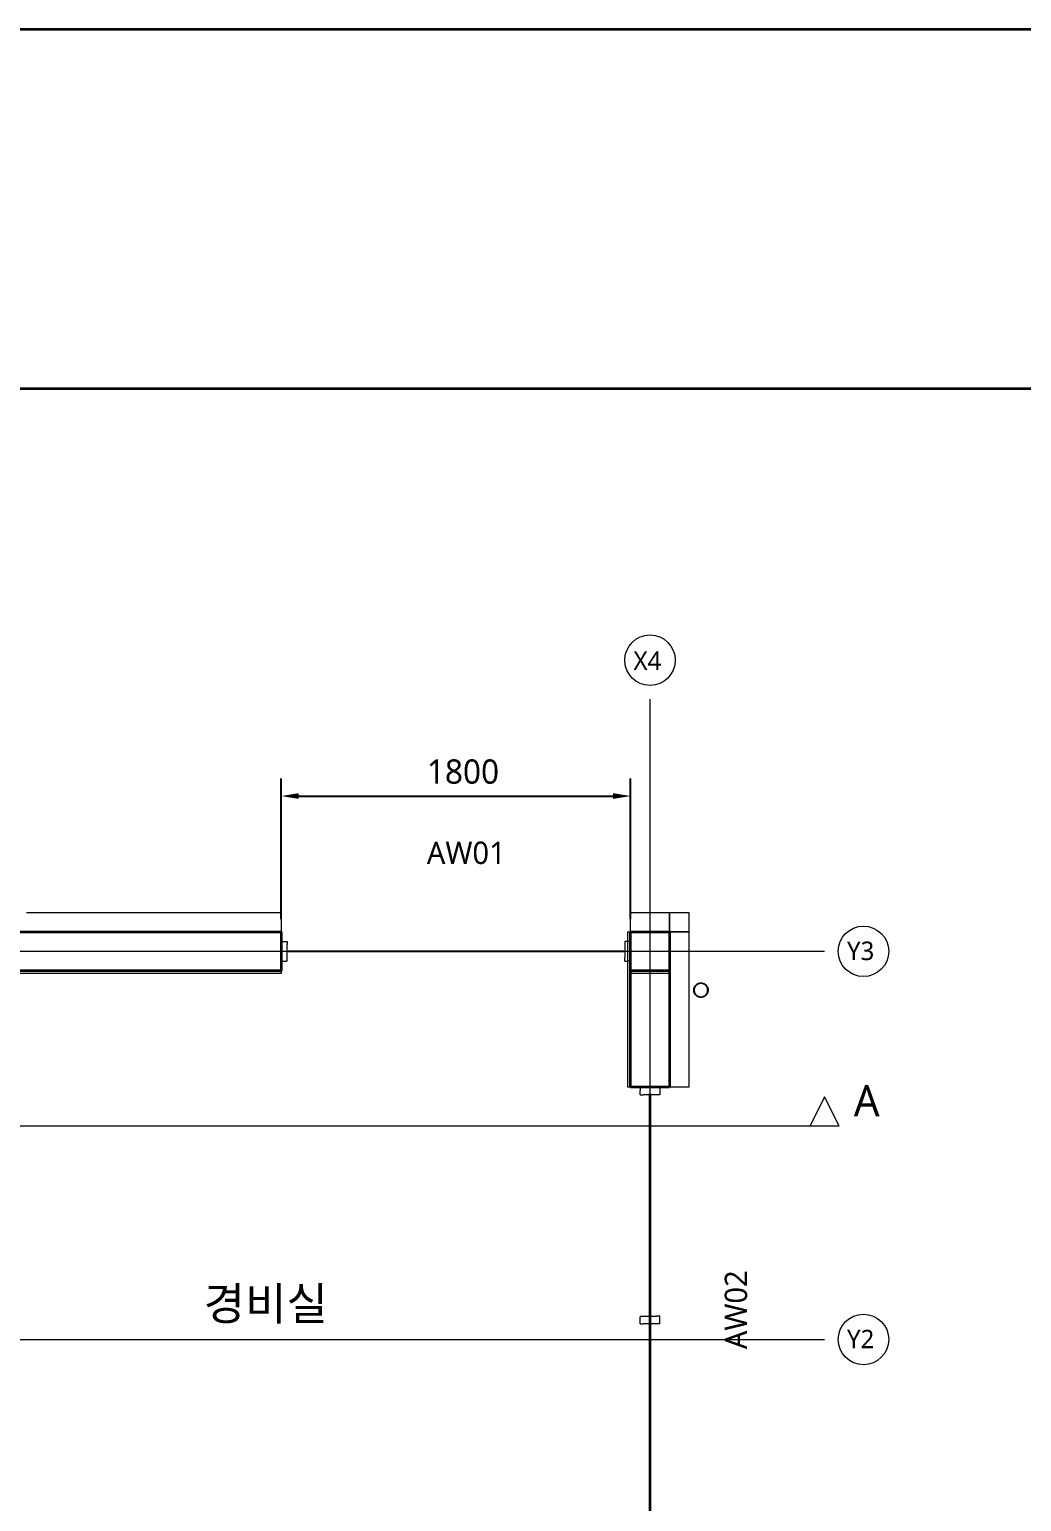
# Model space of a CAD drawing. Header units: millimetres. Extents: x 500 to 20500, y 500 to 14350.
# Drawn here: x 7702 to 12815, y 6765 to 14350 of the extents above; entities that cross this region are included whole.
import ezdxf

# ---------------------------------------------------------------- set-up
doc = ezdxf.new("R2010")
doc.units = ezdxf.units.MM
for name, color, linetype, lineweight in [('A-FINISH', 8, 'Continuous', 13), ('A-FRAME', 4, 'Continuous', 18), ('A-WALL', 7, 'Continuous', 35), ('BORDER', 7, 'Continuous', 35), ('DIM', 8, 'Continuous', 13), ('GRID', 8, 'Continuous', 13), ('TEXT', 7, 'Continuous', 18)]:
    doc.layers.add(name, color=color, linetype=linetype, lineweight=lineweight)
doc.styles.add('KOREAN', font='malgun.ttf')
doc.dimstyles.get("Standard").update_dxf_attribs({"dimtxt": 2.5, "dimasz": 2.5, "dimexe": 1.25, "dimexo": 0.625, "dimtad": 1, "dimcen": 2.5, "dimazin": 3, "dimtfac": 1, "dimtmove": 0, "dimatfit": 3})

# ---------------------------------------------------------------- blocks, each defined once
blk = doc.blocks.new('_CLOSEDFILLED')
at = {"color": 0, "linetype": 'BYBLOCK'}
blk.add_solid([(-1, 0.164), (0, 0), (-1, -0.164)], dxfattribs=at)
blk = doc.blocks.new('*D9')
at = {"color": 8}
for p, q in [((9000, 9765), (9000, 10490)), ((10800, 9765), (10800, 10490)), ((9090, 10400), (10710, 10400))]:
    blk.add_line(p, q, dxfattribs=at)
at = {"layer": 'Defpoints'}
for p in [(9000, 10400), (9000, 9700), (10800, 9700)]:
    blk.add_point(p, dxfattribs=at)
at = {"layer": 'DIM', "color": 8, "xscale": 90, "yscale": 90, "rotation": 180}
blk.add_blockref('_CLOSEDFILLED', (9000, 10400), dxfattribs=at)
at = {"layer": 'DIM', "color": 8, "xscale": 90, "yscale": 90}
blk.add_blockref('_CLOSEDFILLED', (10800, 10400), dxfattribs=at)
at = {"layer": 'DIM', "style": 'KOREAN'}
blk.add_text('1800', height=125, dxfattribs=at).set_placement((9750, 10463.75))

msp = doc.modelspace()

# ---------------------------------------------------------------- linework, layer by layer
at = {"layer": 'A-FINISH'}
for p, q in [((7686.364, 9800), (9000, 9800)), ((9000, 9800), (9000, 9751.515)), ((10800, 9800), (10896.97, 9800)), ((10800, 9748.485), (10800, 9800)), ((10896.97, 9800), (11000, 9800)), ((11000, 9800), (11000, 9751.515)), ((11000, 9800), (11048.485, 9800)), ((11000, 9748.485), (11000, 9800)), ((11048.485, 9800), (11100, 9800)), ((11100, 9800), (11100, 9751.515)), ((9000, 9751.515), (9000, 9700)), ((10800, 9700), (10800, 9748.485)), ((11000, 9751.515), (11000, 9700)), ((11000, 9700), (11000, 9748.485)), ((11100, 9751.515), (11100, 9700)), ((7763.636, 9700), (6450, 9700)), ((9000, 9700), (7763.636, 9700)), ((10785, 9700), (10792.263, 9700)), ((10785, 9287.354), (10785, 9700)), ((10792.263, 9700), (10800, 9700)), ((10903.03, 9700), (10800, 9700)), ((10800, 9700), (10800, 9312.646)), ((11000, 9700), (10903.03, 9700)), ((11000, 9700), (11048.485, 9700)), ((11000, 9287.879), (11000, 9700)), ((11051.515, 9700), (11000, 9700)), ((11048.485, 9700), (11100, 9700)), ((11100, 9700), (11051.515, 9700)), ((11100, 9700), (11100, 9312.121)), ((7765.308, 9485), (6450, 9485)), ((7684.692, 9500), (9000, 9500)), ((9000, 9485), (7765.308, 9485)), ((9000, 9500), (9000, 9492.737)), ((9000, 9492.737), (9000, 9485)), ((10800, 9500), (10896.839, 9500)), ((10800, 9492.263), (10800, 9500)), ((10800, 9485), (10800, 9492.263)), ((10903.161, 9485), (10800, 9485)), ((10896.839, 9500), (11000, 9500)), ((11000, 9485), (10903.161, 9485)), ((11000, 9500), (11000, 9492.737)), ((11000, 9492.737), (11000, 9485)), ((11125.321, 9404.895), (11125.785, 9407.227)), ((11125.785, 9407.227), (11126.278, 9409.706)), ((11126.278, 9409.706), (11127.042, 9411.958)), ((11127.042, 9411.958), (11127.854, 9414.351)), ((11127.854, 9414.351), (11128.906, 9416.484)), ((11128.749, 9406.783), (11128.295, 9404.503)), ((11129.176, 9408.929), (11128.749, 9406.783)), ((11128.906, 9416.484), (11130.024, 9418.75)), ((11129.923, 9411.131), (11129.176, 9408.929)), ((11130.626, 9413.202), (11129.923, 9411.131)), ((11130.024, 9418.75), (11131.345, 9420.728)), ((11131.655, 9415.288), (11130.626, 9413.202)), ((11131.345, 9420.728), (11132.749, 9422.829)), ((11132.623, 9417.25), (11131.655, 9415.288)), ((11133.914, 9419.183), (11132.623, 9417.25)), ((11132.749, 9422.829), (11134.317, 9424.617)), ((11135.13, 9421.002), (11133.914, 9419.183)), ((11134.317, 9424.617), (11135.983, 9426.516)), ((11136.663, 9422.75), (11135.13, 9421.002)), ((11135.983, 9426.516), (11137.771, 9428.085)), ((11138.105, 9424.395), (11136.663, 9422.75)), ((11137.771, 9428.085), (11139.671, 9429.751)), ((11139.853, 9425.928), (11138.105, 9424.395)), ((11139.671, 9429.751), (11141.649, 9431.072)), ((11141.497, 9427.371), (11139.853, 9425.928)), ((11143.431, 9428.662), (11141.497, 9427.371)), ((11141.649, 9431.072), (11143.75, 9432.476)), ((11145.25, 9429.878), (11143.431, 9428.662)), ((11143.75, 9432.476), (11145.883, 9433.528)), ((11147.335, 9430.906), (11145.25, 9429.878)), ((11145.883, 9433.528), (11148.149, 9434.645)), ((11149.298, 9431.874), (11147.335, 9430.906)), ((11148.149, 9434.645), (11150.402, 9435.41)), ((11151.499, 9432.621), (11149.298, 9431.874)), ((11150.402, 9435.41), (11152.795, 9436.222)), ((11153.571, 9433.325), (11151.499, 9432.621)), ((11152.795, 9436.222), (11155.127, 9436.686)), ((11155.851, 9433.778), (11153.571, 9433.325)), ((11155.127, 9436.686), (11157.605, 9437.179)), ((11157.997, 9434.205), (11155.851, 9433.778)), ((11157.605, 9437.179), (11159.978, 9437.335)), ((11160.317, 9434.357), (11157.997, 9434.205)), ((11159.978, 9437.335), (11162.5, 9437.5)), ((11162.5, 9434.5), (11160.317, 9434.357)), ((11162.5, 9437.5), (11164.873, 9437.344)), ((11164.82, 9434.348), (11162.5, 9434.5)), ((11167.003, 9434.205), (11164.82, 9434.348)), ((11164.873, 9437.344), (11167.394, 9437.179)), ((11169.284, 9433.751), (11167.003, 9434.205)), ((11167.394, 9437.179), (11169.727, 9436.715)), ((11171.429, 9433.325), (11169.284, 9433.751)), ((11169.727, 9436.715), (11172.206, 9436.222)), ((11173.631, 9432.577), (11171.429, 9433.325)), ((11172.206, 9436.222), (11174.458, 9435.458)), ((11175.703, 9431.874), (11173.631, 9432.577)), ((11174.458, 9435.458), (11176.851, 9434.645)), ((11177.788, 9430.846), (11175.703, 9431.874)), ((11176.851, 9434.645), (11178.984, 9433.594)), ((11179.75, 9429.878), (11177.788, 9430.846)), ((11178.984, 9433.594), (11181.25, 9432.476)), ((11181.683, 9428.586), (11179.75, 9429.878)), ((11181.25, 9432.476), (11183.228, 9431.155)), ((11183.502, 9427.371), (11181.683, 9428.586)), ((11183.228, 9431.155), (11185.328, 9429.751)), ((11185.25, 9425.838), (11183.502, 9427.371)), ((11186.895, 9424.395), (11185.25, 9425.838)), ((11185.328, 9429.751), (11187.116, 9428.183)), ((11188.428, 9422.647), (11186.895, 9424.395)), ((11187.116, 9428.183), (11189.016, 9426.516)), ((11189.871, 9421.002), (11188.428, 9422.647)), ((11189.016, 9426.516), (11190.585, 9424.728)), ((11191.162, 9419.069), (11189.871, 9421.002)), ((11190.585, 9424.728), (11192.251, 9422.829)), ((11192.378, 9417.25), (11191.162, 9419.069)), ((11192.251, 9422.829), (11193.572, 9420.851)), ((11193.406, 9415.165), (11192.378, 9417.25)), ((11194.374, 9413.202), (11193.406, 9415.165)), ((11193.572, 9420.851), (11194.976, 9418.75)), ((11195.121, 9411.001), (11194.374, 9413.202)), ((11194.976, 9418.75), (11196.028, 9416.617)), ((11195.824, 9408.929), (11195.121, 9411.001)), ((11196.278, 9406.649), (11195.824, 9408.929)), ((11196.028, 9416.617), (11197.145, 9414.351)), ((11196.705, 9404.503), (11196.278, 9406.649)), ((11197.145, 9414.351), (11197.91, 9412.099)), ((11197.91, 9412.099), (11198.723, 9409.706)), ((11198.723, 9409.706), (11199.186, 9407.373)), ((11199.186, 9407.373), (11199.679, 9404.895)), ((11125, 9400), (11125.156, 9402.373)), ((11125.165, 9397.479), (11125, 9400)), ((11125.156, 9402.373), (11125.321, 9404.895)), ((11125.321, 9395.105), (11125.165, 9397.479)), ((11125.814, 9392.627), (11125.321, 9395.105)), ((11126.278, 9390.294), (11125.814, 9392.627)), ((11127.09, 9387.901), (11126.278, 9390.294)), ((11127.854, 9385.649), (11127.09, 9387.901)), ((11128.972, 9383.383), (11127.854, 9385.649)), ((11128.152, 9402.32), (11128, 9400)), ((11128, 9400), (11128.143, 9397.817)), ((11128.143, 9397.817), (11128.295, 9395.497)), ((11128.295, 9404.503), (11128.152, 9402.32)), ((11128.295, 9395.497), (11128.722, 9393.351)), ((11128.722, 9393.351), (11129.176, 9391.071)), ((11130.024, 9381.25), (11128.972, 9383.383)), ((11129.176, 9391.071), (11129.879, 9388.999)), ((11129.879, 9388.999), (11130.626, 9386.797)), ((11131.428, 9379.149), (11130.024, 9381.25)), ((11130.626, 9386.797), (11131.594, 9384.835)), ((11132.749, 9377.171), (11131.428, 9379.149)), ((11131.594, 9384.835), (11132.623, 9382.75)), ((11132.623, 9382.75), (11133.838, 9380.931)), ((11134.415, 9375.272), (11132.749, 9377.171)), ((11133.838, 9380.931), (11135.13, 9378.998)), ((11135.983, 9373.484), (11134.415, 9375.272)), ((11135.13, 9378.998), (11136.572, 9377.353)), ((11137.883, 9371.817), (11135.983, 9373.484)), ((11136.572, 9377.353), (11138.105, 9375.605)), ((11139.671, 9370.249), (11137.883, 9371.817)), ((11138.105, 9375.605), (11139.75, 9374.162)), ((11141.772, 9368.845), (11139.671, 9370.249)), ((11139.75, 9374.162), (11141.497, 9372.629)), ((11141.497, 9372.629), (11143.317, 9371.414)), ((11143.75, 9367.524), (11141.772, 9368.845)), ((11143.317, 9371.414), (11145.25, 9370.122)), ((11146.016, 9366.406), (11143.75, 9367.524)), ((11145.25, 9370.122), (11147.213, 9369.154)), ((11148.149, 9365.354), (11146.016, 9366.406)), ((11147.213, 9369.154), (11149.298, 9368.126)), ((11150.542, 9364.542), (11148.149, 9365.354)), ((11149.298, 9368.126), (11151.369, 9367.423)), ((11152.795, 9363.778), (11150.542, 9364.542)), ((11151.369, 9367.423), (11153.571, 9366.676)), ((11155.273, 9363.285), (11152.795, 9363.778)), ((11153.571, 9366.676), (11155.717, 9366.249)), ((11157.605, 9362.821), (11155.273, 9363.285)), ((11155.717, 9366.249), (11157.997, 9365.795)), ((11160.127, 9362.655), (11157.605, 9362.821)), ((11157.997, 9365.795), (11160.18, 9365.652)), ((11162.5, 9362.5), (11160.127, 9362.655)), ((11160.18, 9365.652), (11162.5, 9365.5)), ((11162.5, 9365.5), (11164.684, 9365.643)), ((11165.021, 9362.665), (11162.5, 9362.5)), ((11164.684, 9365.643), (11167.003, 9365.795)), ((11167.394, 9362.821), (11165.021, 9362.665)), ((11167.003, 9365.795), (11169.149, 9366.222)), ((11169.873, 9363.314), (11167.394, 9362.821)), ((11169.149, 9366.222), (11171.429, 9366.676)), ((11172.206, 9363.778), (11169.873, 9363.314)), ((11171.429, 9366.676), (11173.501, 9367.379)), ((11174.599, 9364.59), (11172.206, 9363.778)), ((11173.501, 9367.379), (11175.703, 9368.126)), ((11176.851, 9365.354), (11174.599, 9364.59)), ((11175.703, 9368.126), (11177.665, 9369.094)), ((11179.117, 9366.472), (11176.851, 9365.354)), ((11177.665, 9369.094), (11179.75, 9370.122)), ((11181.25, 9367.524), (11179.117, 9366.472)), ((11179.75, 9370.122), (11181.569, 9371.338)), ((11183.351, 9368.928), (11181.25, 9367.524)), ((11181.569, 9371.338), (11183.502, 9372.629)), ((11185.328, 9370.249), (11183.351, 9368.928)), ((11183.502, 9372.629), (11185.147, 9374.072)), ((11185.147, 9374.072), (11186.895, 9375.605)), ((11187.228, 9371.915), (11185.328, 9370.249)), ((11186.895, 9375.605), (11188.338, 9377.25)), ((11189.016, 9373.484), (11187.228, 9371.915)), ((11188.338, 9377.25), (11189.871, 9378.998)), ((11190.683, 9375.383), (11189.016, 9373.484)), ((11189.871, 9378.998), (11191.086, 9380.817)), ((11192.251, 9377.171), (11190.683, 9375.383)), ((11191.086, 9380.817), (11192.378, 9382.75)), ((11193.655, 9379.273), (11192.251, 9377.171)), ((11192.378, 9382.75), (11193.346, 9384.712)), ((11193.346, 9384.712), (11194.374, 9386.797)), ((11194.976, 9381.25), (11193.655, 9379.273)), ((11194.374, 9386.797), (11195.077, 9388.869)), ((11196.093, 9383.516), (11194.976, 9381.25)), ((11195.077, 9388.869), (11195.824, 9391.071)), ((11195.824, 9391.071), (11196.251, 9393.217)), ((11197.145, 9385.649), (11196.093, 9383.516)), ((11196.251, 9393.217), (11196.705, 9395.497)), ((11196.857, 9402.183), (11196.705, 9404.503)), ((11196.705, 9395.497), (11196.848, 9397.68)), ((11196.848, 9397.68), (11197, 9400)), ((11197, 9400), (11196.857, 9402.183)), ((11197.958, 9388.042), (11197.145, 9385.649)), ((11198.723, 9390.294), (11197.958, 9388.042)), ((11199.215, 9392.773), (11198.723, 9390.294)), ((11199.679, 9395.105), (11199.215, 9392.773)), ((11199.679, 9404.895), (11199.835, 9402.522)), ((11199.844, 9397.627), (11199.679, 9395.105)), ((11199.835, 9402.522), (11200, 9400)), ((11200, 9400), (11199.844, 9397.627)), ((10785, 8900), (10785, 9287.354)), ((10800, 9312.646), (10800, 8900)), ((11000, 8900), (11000, 9287.879)), ((11100, 9312.121), (11100, 8900)), ((10792.737, 8900), (10785, 8900)), ((10800, 8900), (10792.737, 8900)), ((11051.515, 8900), (11000, 8900)), ((11100, 8900), (11051.515, 8900))]:
    msp.add_line(p, q, dxfattribs=at)
at = {"layer": 'A-FRAME'}
for p, q in [((9000, 9650), (9025.714, 9650)), ((9000, 9650), (9000, 9590)), ((9025.714, 9650), (9030, 9650)), ((9030, 9650), (9030, 9635.294)), ((9030, 9550), (9030, 9635.294)), ((10787.755, 9650), (10770, 9650)), ((10770, 9650), (10770, 9564.706)), ((10800, 9650), (10787.755, 9650)), ((10800, 9650), (10800, 9610)), ((9000, 9550), (9000, 9590)), ((9035, 9603), (9718.532, 9603)), ((9035, 9599.371), (9035, 9603)), ((9035, 9597), (9035, 9599.371)), ((10081.469, 9597), (9035, 9597)), ((9718.532, 9603), (10765, 9603)), ((10765, 9597), (10081.469, 9597)), ((10765, 9603), (10765, 9600.629)), ((10765, 9600.629), (10765, 9597)), ((10770, 9550), (10770, 9564.706)), ((10800, 9550), (10800, 9610)), ((9000, 9550), (9025.714, 9550)), ((9030, 9550), (9025.714, 9550)), ((10770, 9550), (10787.755, 9550)), ((10800, 9550), (10787.755, 9550)), ((10850, 8900), (10850, 8883.562)), ((10850, 8900), (10910, 8900)), ((10850, 8860), (10850, 8883.562)), ((10950, 8900), (10910, 8900)), ((10950, 8900), (10950, 8883.562)), ((10950, 8883.562), (10950, 8860)), ((10850, 8860), (10864.852, 8860)), ((10950, 8860), (10864.852, 8860)), ((10897, 8865), (10899.371, 8865)), ((10897, 7455.594), (10897, 8865)), ((10899.371, 8865), (10903, 8865)), ((10903, 8865), (10903, 7944.406)), ((10903, 7944.406), (10903, 6535)), ((10850, 7720.099), (10850, 7714.158)), ((10850, 7720.099), (10935.148, 7720.099)), ((10850, 7680.099), (10850, 7714.158)), ((10850, 7680.099), (10864.852, 7680.099)), ((10950, 7680.099), (10864.852, 7680.099)), ((10950, 7720.099), (10935.148, 7720.099)), ((10950, 7714.158), (10950, 7720.099)), ((10950, 7680.099), (10950, 7714.158)), ((10897, 6535), (10897, 7455.594))]:
    msp.add_line(p, q, dxfattribs=at)
at = {"layer": 'A-WALL'}
for p, q in [((6450, 9700), (7704.098, 9700)), ((7704.098, 9700), (9000, 9700)), ((9000, 9700), (9000, 9601.639)), ((10800, 9700), (10898.361, 9700)), ((10800, 9598.361), (10800, 9700)), ((10800, 9293.443), (10800, 9700)), ((10898.361, 9700), (11000, 9700)), ((11000, 9700), (11000, 9601.639)), ((11000, 9700), (11000, 9306.557)), ((9000, 9601.639), (9000, 9500)), ((10800, 9500), (10800, 9598.361)), ((11000, 9601.639), (11000, 9500)), ((7745.902, 9500), (6450, 9500)), ((9000, 9500), (7745.902, 9500)), ((10901.639, 9500), (10800, 9500)), ((11000, 9500), (10901.639, 9500)), ((10800, 8900), (10800, 9293.443)), ((11000, 9306.557), (11000, 8900)), ((10901.639, 8900), (10800, 8900)), ((11000, 8900), (10901.639, 8900))]:
    msp.add_line(p, q, dxfattribs=at)
at = {"layer": 'BORDER'}
msp.add_line((500, 12500), (20500, 12500), dxfattribs=at)
msp.add_lwpolyline([(500, 500), (20500, 500), (20500, 14350), (500, 14350)], close=True, dxfattribs=at)
at = {"layer": 'GRID'}
for p, q in [((10900, 4700), (10900, 10900)), ((1800, 9600), (11800, 9600)), ((2000, 8700), (11800, 8700)), ((1800, 7600), (11800, 7600))]:
    msp.add_line(p, q, dxfattribs=at)
msp.add_lwpolyline([(11800, 8850), (11725, 8700), (11875, 8700)], close=True, dxfattribs=at)
for centre in [(10900, 11100), (12000, 9600), (12000, 7600)]:
    msp.add_circle(centre, 130, dxfattribs=at)

# ---------------------------------------------------------------- texts
at = {"layer": 'TEXT', "style": 'KOREAN'}
for s, height, p in [('X4', 95, (10815, 11050)), ('AW01', 115, (9750, 10050)), ('Y3', 95, (11915, 9555)), ('A', 160, (11950, 8750)), ('경비실', 170, (8600, 7700)), ('Y2', 95, (11915, 7555))]:
    msp.add_text(s, height=height, dxfattribs=at).set_placement(p)
msp.add_text('AW02', height=115, rotation=90, dxfattribs=at).set_placement((11400, 7550))

# ---------------------------------------------------------------- dimensions: what is measured, and where the dimension line sits
at = {"layer": 'DIM'}
dim = msp.add_linear_dim(base=(9000, 10400), p1=(9000, 9700), p2=(10800, 9700), dimstyle='Standard', override={"dimtxt": 125, "dimasz": 90, "dimexe": 90, "dimexo": 65, "dimgap": 45, "dimtad": 1, "dimdec": 0, "dimlfac": 1, "dimtxsty": 'KOREAN', "dimclrd": 8, "dimclre": 8, "dimclrt": 7}, dxfattribs=at)
dim.commit()
dim.dimension.update_dxf_attribs({"geometry": '*D9', "text_midpoint": (9900, 10507.5)})

doc.saveas('drawing.dxf')
